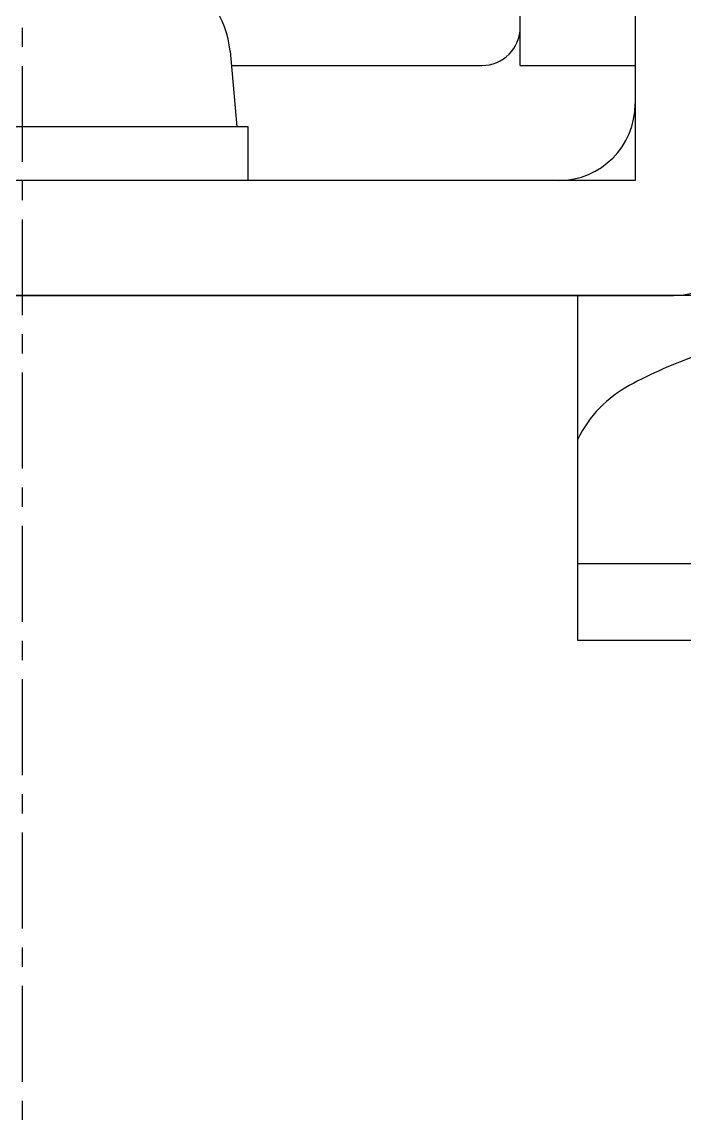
# Model space of a CAD drawing. Extents: x -7 to 305, y -225 to 131.
# Drawn here: x 284.66 to 293.3, y -55.82 to -41.42 of the extents above; entities that cross this region are included whole.
import ezdxf

# ---------------------------------------------------------------- set-up
doc = ezdxf.new("R2010")
doc.units = 0
doc.linetypes.add('CENTER', pattern=[2, 1.25, -0.25, 0.25, -0.25])
doc.layers.get('0').update_dxf_attribs({"linetype": 'CONTINUOUS'})
doc.layers.add('CENTER', color=1, linetype='CENTER')

# ---------------------------------------------------------------- blocks, each defined once
blk = doc.blocks.new('KOZU0012')
at = {"color": 7, "linetype": 'CONTINUOUS'}
for p, q in [((6.5, 3), (6.5, 10)), ((8, 8.5), (8, 1.5)), ((2.713547, 3.188167), (2.8, 2.2)), ((2.730009, 3), (6, 3)), ((6.5, 3), (8, 3)), ((2.949977, 2.2), (-2.95, 2.2)), ((2.95, 1.5), (2.95, 2.168181)), ((8, 1.5), (-8, 1.5)), ((8.5, 0), (-8.5, 0)), ((6, 0), (-6, 0)), ((6, 0), (8.05, 0))]:
    blk.add_line(p, q, dxfattribs=at)
blk.add_polyline3d([(2.95, 2.16824, 0), (2.95, 2.16849, 0), (2.95, 2.16874, 0), (2.95, 2.16899, 0), (2.95, 2.16924, 0), (2.95, 2.16949, 0), (2.95, 2.16973, 0), (2.95, 2.16998, 0), (2.95, 2.17023, 0), (2.95, 2.17048, 0), (2.95, 2.17073, 0), (2.95, 2.17097, 0), (2.95, 2.17122, 0), (2.95, 2.17147, 0), (2.95, 2.17172, 0), (2.95, 2.17197, 0), (2.95, 2.17221, 0), (2.95, 2.17246, 0), (2.95, 2.17271, 0), (2.95, 2.17296, 0), (2.95, 2.17321, 0), (2.95, 2.17345, 0), (2.95, 2.1737, 0), (2.95, 2.17395, 0), (2.95, 2.1742, 0), (2.95, 2.17445, 0), (2.95, 2.1747, 0), (2.95, 2.17494, 0), (2.95, 2.17519, 0), (2.95, 2.17544, 0), (2.95, 2.17569, 0), (2.95, 2.17594, 0), (2.95, 2.17618, 0), (2.95, 2.17643, 0), (2.95, 2.17668, 0), (2.95, 2.17693, 0), (2.95, 2.17718, 0), (2.95, 2.17742, 0), (2.95, 2.17767, 0), (2.95, 2.17792, 0), (2.95, 2.17817, 0), (2.95, 2.17842, 0), (2.95, 2.17866, 0), (2.95, 2.17891, 0), (2.95, 2.17916, 0), (2.95, 2.17941, 0), (2.95, 2.17966, 0), (2.95, 2.17991, 0), (2.95, 2.18015, 0), (2.95, 2.1804, 0), (2.95, 2.18065, 0), (2.95, 2.1809, 0), (2.95, 2.18115, 0), (2.95, 2.18139, 0), (2.95, 2.18164, 0), (2.95, 2.18189, 0), (2.95, 2.18214, 0), (2.95, 2.18239, 0), (2.95, 2.18263, 0), (2.95, 2.18288, 0), (2.94999, 2.18313, 0), (2.94999, 2.18338, 0), (2.94999, 2.18363, 0), (2.94999, 2.18387, 0), (2.94999, 2.18412, 0), (2.94999, 2.18437, 0), (2.94999, 2.18462, 0), (2.94999, 2.18487, 0), (2.94999, 2.18512, 0), (2.94999, 2.18536, 0), (2.94999, 2.18561, 0), (2.94999, 2.18586, 0), (2.94999, 2.18611, 0), (2.94999, 2.18636, 0), (2.94999, 2.1866, 0), (2.94999, 2.18685, 0), (2.94999, 2.1871, 0), (2.94999, 2.18735, 0), (2.94999, 2.1876, 0), (2.94999, 2.18784, 0), (2.94999, 2.18809, 0), (2.94999, 2.18834, 0), (2.94999, 2.18859, 0), (2.94999, 2.18884, 0), (2.94999, 2.18908, 0), (2.94999, 2.18933, 0), (2.94999, 2.18958, 0), (2.94999, 2.18983, 0), (2.94999, 2.19008, 0), (2.94999, 2.19033, 0), (2.94999, 2.19057, 0), (2.94999, 2.19082, 0), (2.94999, 2.19107, 0), (2.94999, 2.19132, 0), (2.94999, 2.19157, 0), (2.94999, 2.19181, 0), (2.94999, 2.19206, 0), (2.94999, 2.19231, 0), (2.94999, 2.19256, 0), (2.94999, 2.19281, 0), (2.94999, 2.19305, 0), (2.94999, 2.1933, 0), (2.94999, 2.19355, 0), (2.94999, 2.1938, 0), (2.94998, 2.19405, 0), (2.94998, 2.19429, 0), (2.94998, 2.19454, 0), (2.94998, 2.19479, 0), (2.94998, 2.19504, 0), (2.94998, 2.19529, 0), (2.94998, 2.19553, 0), (2.94998, 2.19578, 0), (2.94998, 2.19603, 0), (2.94998, 2.19628, 0), (2.94998, 2.19653, 0), (2.94998, 2.19678, 0), (2.94998, 2.19702, 0), (2.94998, 2.19727, 0), (2.94998, 2.19752, 0), (2.94998, 2.19777, 0), (2.94998, 2.19802, 0), (2.94998, 2.19826, 0), (2.94998, 2.19851, 0), (2.94998, 2.19876, 0), (2.94998, 2.19901, 0), (2.94998, 2.19926, 0), (2.94998, 2.1995, 0), (2.94998, 2.19975, 0), (2.94998, 2.2, 0)], dxfattribs=at)
for centre, radius, start, end in [((1.518113, 3.083581), 1.2, 5, 66.4528628), ((6, 3.5), 0.5, 270, 360), ((7, 2.5), 1, 270, 360), ((8.5, 1), 1, 270, 360)]:
    blk.add_arc(centre, radius, start, end, dxfattribs=at)
blk.add_point((0, 0), dxfattribs=at)

msp = doc.modelspace()

# ---------------------------------------------------------------- linework, layer by layer
at = {"color": 7, "linetype": 'CONTINUOUS'}
for p, q in [((299.656, -44.988), (269.656, -44.988)), ((276.156, -44.988), (293.156, -44.988)), ((290.656, -44.988), (278.656, -44.988)), ((290.656, -44.988), (292.706, -44.988)), ((291.906, -49.488), (291.906, -44.988)), ((299.656, -48.488), (291.906, -48.488)), ((298.656, -49.488), (291.906, -49.488))]:
    msp.add_line(p, q, dxfattribs=at)
for centre, radius, start, end in [((295.656, -51.888), 6.5, 109.789, 118.1727), ((293.342, -47.569), 1.6, 118.1727, 153.8766)]:
    msp.add_arc(centre, radius, start, end, dxfattribs=at)
at = {"layer": 'CENTER', "color": 1, "linetype": 'CENTER'}
msp.add_line((284.656, 22.005), (284.656, -159.948), dxfattribs=at)

# ---------------------------------------------------------------- block references
at = {"color": 7, "linetype": 'CONTINUOUS'}
msp.add_blockref('KOZU0012', (284.656, -44.988), dxfattribs=at)

doc.saveas('drawing.dxf')
